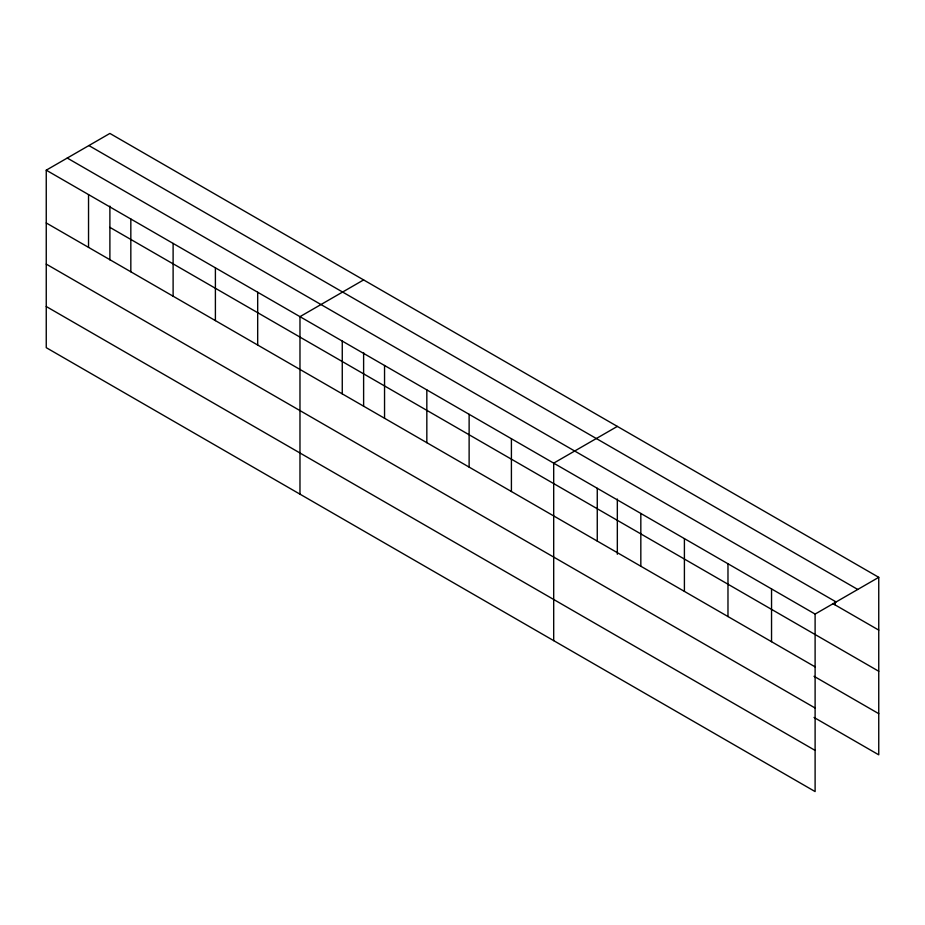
<?xml version="1.0" encoding="UTF-8"?>
<svg xmlns="http://www.w3.org/2000/svg" width="925" height="925" viewBox="0 0 925 925"><rect width="100%" height="100%" fill="white"/><g stroke="black" fill="none" stroke-linecap="round" stroke-linejoin="round"><path stroke-width="1.39" d="M363.618 352.564L363.618 406.364M617.333 499.049L617.333 554.26M815.11 708.007L815.11 614.073L46.25 170.177L46.25 347.673L815.11 791.569L815.11 708.007L46.25 264.111M814.023 717.453L878.75 754.823L878.75 577.327L109.89 133.431L46.25 170.177M363.618 279.917L299.978 316.662L299.978 494.158M617.333 426.402L553.693 463.147L553.693 640.643M815.11 614.073L878.75 577.327M88.892 145.56L857.753 589.456M67.248 158.048L836.107 601.944M832.697 603.516L878.75 630.11M109.89 227.365L878.75 671.261M46.25 222.96L815.11 666.856M814.023 676.291L878.75 713.672M46.25 306.51L815.11 750.406M835.183 602.106L835.183 604.962M771.543 588.924L771.543 641.696M727.975 563.764L727.975 616.547M684.407 538.616L684.407 591.387M640.828 513.456L640.828 566.239M597.261 488.308L597.261 541.079M511.409 438.739L511.409 491.51M469.125 414.319L469.125 467.102M426.83 389.911L426.83 442.682M384.546 365.491L384.546 418.273M342.262 341.082L342.262 393.853M257.682 292.254L257.682 345.025M215.398 267.834L215.398 320.617M173.114 243.425L173.114 296.197M130.83 219.005L130.83 271.788M109.89 206.078L109.89 259.879M88.534 194.597L88.534 247.368"/></g></svg>
